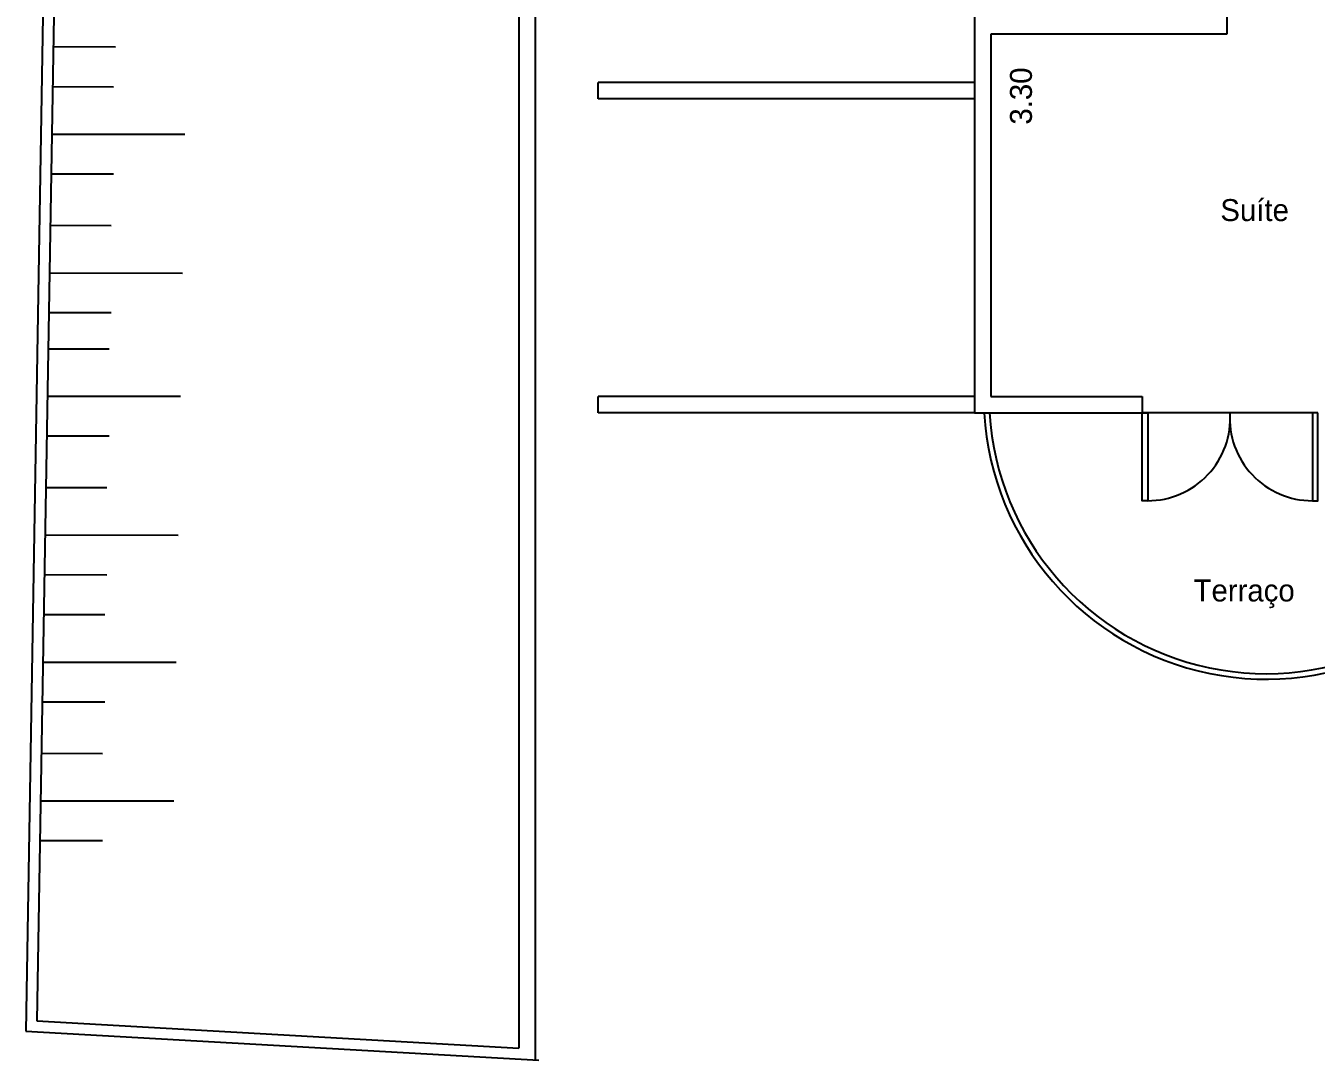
# Model space of a CAD drawing. Extents: x 2 to 41.9, y 0.3 to 42.9.
# Drawn here: x 2.04 to 13.8, y 23.78 to 33.2 of the extents above; entities that cross this region are included whole.
import ezdxf

# ---------------------------------------------------------------- set-up
doc = ezdxf.new("R2010")
doc.units = 0
doc.header["$MEASUREMENT"] = 0
doc.layers.get('0').update_dxf_attribs({"linetype": 'CONTINUOUS'})
doc.layers.get('DEFPOINTS').update_dxf_attribs({"linetype": 'CONTINUOUS'})
for name, color, linetype in [('BLOCO', 5, 'CONTINUOUS'), ('CINZA', 8, 'CONTINUOUS'), ('HACHURA', 1, 'CONTINUOUS'), ('PAREDE', 7, 'CONTINUOUS')]:
    doc.layers.add(name, color=color, linetype=linetype)
doc.styles.add('PADRÃO', font='', dxfattribs={"height": 0.2})
doc.styles.get('PADRÃO').set_extended_font_data('AvantGarde Bk BT')
doc.dimstyles.new('PADRÃOS', dxfattribs={"dimtxt": 0.15, "dimasz": 0.1, "dimexe": 1.25, "dimexo": 0.625, "dimgap": 0.1, "dimtad": 0, "dimjust": 1, "dimzin": 1, "dimdsep": 46, "dimtxsty": 'PADRÃO', "dimcen": 2.5, "dimse1": 1, "dimse2": 1, "dimsd1": 1, "dimsd2": 1, "dimclrt": 1, "dimadec": 0, "dimazin": 0, "dimtfac": 1, "dimtdec": 4, "dimtmove": 0, "dimatfit": 3, "dimfxl": 1, "dimtolj": 1, "dimtzin": 0, "dimarcsym": 0})

# ---------------------------------------------------------------- blocks, each defined once
blk = doc.blocks.new('*D51')
at = {"layer": 'DEFPOINTS', "color": 0, "linetype": 'ByBlock', "ltscale": 0.015}
for p in [(142.273, 146.84), (142.273, 143.54), (142.55, 143.54)]:
    blk.add_point(p, dxfattribs=at)
at = {"color": 1, "linetype": 'ByBlock', "ltscale": 0.015, "insert": (142.55, 146.275), "char_height": 0.2, "attachment_point": 5, "rotation": 90, "style": 'PADRÃO'}
blk.add_mtext('\\A1;3.30', dxfattribs=at)
blk = doc.blocks.new('*D52')
at = {"layer": 'DEFPOINTS', "color": 0, "linetype": 'ByBlock', "ltscale": 0.015}
for p in [(142.273, 143.863), (142.273, 143.54), (146.773, 143.54)]:
    blk.add_point(p, dxfattribs=at)
at = {"color": 1, "linetype": 'ByBlock', "ltscale": 0.015, "insert": (146.207, 143.863), "char_height": 0.2, "attachment_point": 5, "style": 'PADRÃO'}
blk.add_mtext('\\A1;4.50', dxfattribs=at)
blk = doc.blocks.new('*D57')
at = {"layer": 'DEFPOINTS', "color": 0, "linetype": 'ByBlock', "ltscale": 0.015}
for p in [(145.252, 143.54), (145.431, 143.54), (144.784, 141.015)]:
    blk.add_point(p, dxfattribs=at)
at = {"color": 1, "linetype": 'ByBlock', "ltscale": 0.015, "insert": (145.431, 141.601), "char_height": 0.2, "attachment_point": 5, "rotation": 90, "style": 'PADRÃO'}
blk.add_mtext('\\A1;2.53', dxfattribs=at)

msp = doc.modelspace()

# ---------------------------------------------------------------- linework, layer by layer
at = {"layer": 'BLOCO', "ltscale": 0.015}
msp.add_line((13.814, 29.676), (12.214, 29.676), dxfattribs=at)
at = {"layer": 'BLOCO'}
for points in [[(12.214, 29.676), (12.264, 29.676), (12.264, 28.876), (12.214, 28.876)], [(13.814, 29.676), (13.764, 29.676), (13.764, 28.876), (13.814, 28.876)]]:
    msp.add_lwpolyline(points, close=True, dxfattribs=at)
at = {"layer": 'BLOCO', "ltscale": 0.015}
for centre, start, end in [((12.264, 29.628), 270, 3.6952), ((13.764, 29.628), 176.3048, 270)]:
    msp.add_arc(centre, 0.752, start, end, dxfattribs=at)
at = {"layer": 'CINZA', "ltscale": 0.015}
for radius, end in [(2.575, 333.4785), (2.525, 332.911)]:
    msp.add_arc((13.345, 29.826), radius, 183.4052, end, dxfattribs=at)
at = {"layer": 'PAREDE', "ltscale": 0.015}
for p, q in [((6.535, 37.276), (6.535, 23.892)), ((6.685, 37.126), (6.685, 23.783)), ((10.685, 37.126), (10.685, 29.676)), ((2.242, 35.922), (2.044, 24.046)), ((2.342, 35.913), (2.146, 24.141)), ((12.985, 33.993), (12.985, 33.126)), ((10.835, 33.126), (10.835, 29.826)), ((12.985, 33.126), (10.835, 33.126)), ((2.293, 33.012), (2.862, 33.01)), ((10.685, 32.686), (7.258, 32.686)), ((7.258, 32.536), (7.258, 32.686)), ((2.287, 32.648), (2.843, 32.647)), ((10.685, 32.536), (7.258, 32.536)), ((2.28, 32.216), (3.494, 32.214)), ((2.274, 31.854), (2.843, 31.853)), ((2.266, 31.385), (2.822, 31.383)), ((2.259, 30.952), (3.473, 30.95)), ((2.253, 30.591), (2.822, 30.589)), ((2.248, 30.261), (2.803, 30.26)), ((2.24, 29.829), (3.454, 29.827)), ((7.258, 29.676), (7.258, 29.826)), ((10.685, 29.826), (7.258, 29.826)), ((10.835, 29.826), (12.214, 29.826)), ((12.214, 29.826), (12.214, 29.676)), ((12.214, 29.826), (12.214, 29.676)), ((10.685, 29.676), (7.258, 29.676)), ((10.685, 29.676), (12.214, 29.676)), ((2.234, 29.467), (2.803, 29.466)), ((2.227, 28.998), (2.782, 28.996)), ((2.219, 28.565), (3.433, 28.563)), ((2.213, 28.204), (2.782, 28.202)), ((2.207, 27.84), (2.763, 27.839)), ((2.2, 27.407), (3.414, 27.405)), ((2.194, 27.046), (2.763, 27.044)), ((2.186, 26.576), (2.742, 26.575)), ((2.179, 26.144), (3.393, 26.142)), ((2.173, 25.782), (2.742, 25.781)), ((2.146, 24.141), (6.535, 23.892)), ((2.044, 24.046), (6.719, 23.781))]:
    msp.add_line(p, q, dxfattribs=at)

# ---------------------------------------------------------------- texts
at = {"color": 1, "linetype": 'ByBlock', "ltscale": 0.015, "insert": (11.111, 32.562), "char_height": 0.2, "attachment_point": 5, "rotation": 90, "style": 'PADRÃO'}
msp.add_mtext('\\A1;3.30', dxfattribs=at)
at = {"layer": 'HACHURA', "ltscale": 0.015, "style": 'PADRÃO'}
for s, p in [('Suíte', (12.926, 31.423)), ('Terraço', (12.682, 27.959))]:
    msp.add_text(s, height=0.2, dxfattribs=at).set_placement(p)

# ---------------------------------------------------------------- dimensions: what is measured, and where the dimension line sits
at = {"layer": 'HACHURA', "ltscale": 0.015}
for base, p1, p2, picture, middle, set_off in [((11.111, 29.826), (10.835, 33.126), (10.835, 29.826), '*D51', (11.111, 32.562), (-131.439, -113.714)), ((13.9926, 29.8263), (13.3447, 27.3009), (13.8137, 29.8263), '*D57', (13.9926, 27.8877), (-131.4388, -113.7138))]:
    dim = msp.add_linear_dim(base=base, p1=p1, p2=p2, angle=90, dimstyle='PADRÃOS', dxfattribs=at)
    dim.commit()
    dim.dimension.update_dxf_attribs({"geometry": picture, "text_midpoint": middle, "insert": set_off})
dim = msp.add_linear_dim(base=(10.835, 30.149), p1=(15.335, 29.826), p2=(10.835, 29.826), dimstyle='PADRÃOS', dxfattribs=at)
dim.commit()
dim.dimension.update_dxf_attribs({"geometry": '*D52', "text_midpoint": (14.768, 30.149), "insert": (-131.439, -113.714)})

doc.saveas('drawing.dxf')
